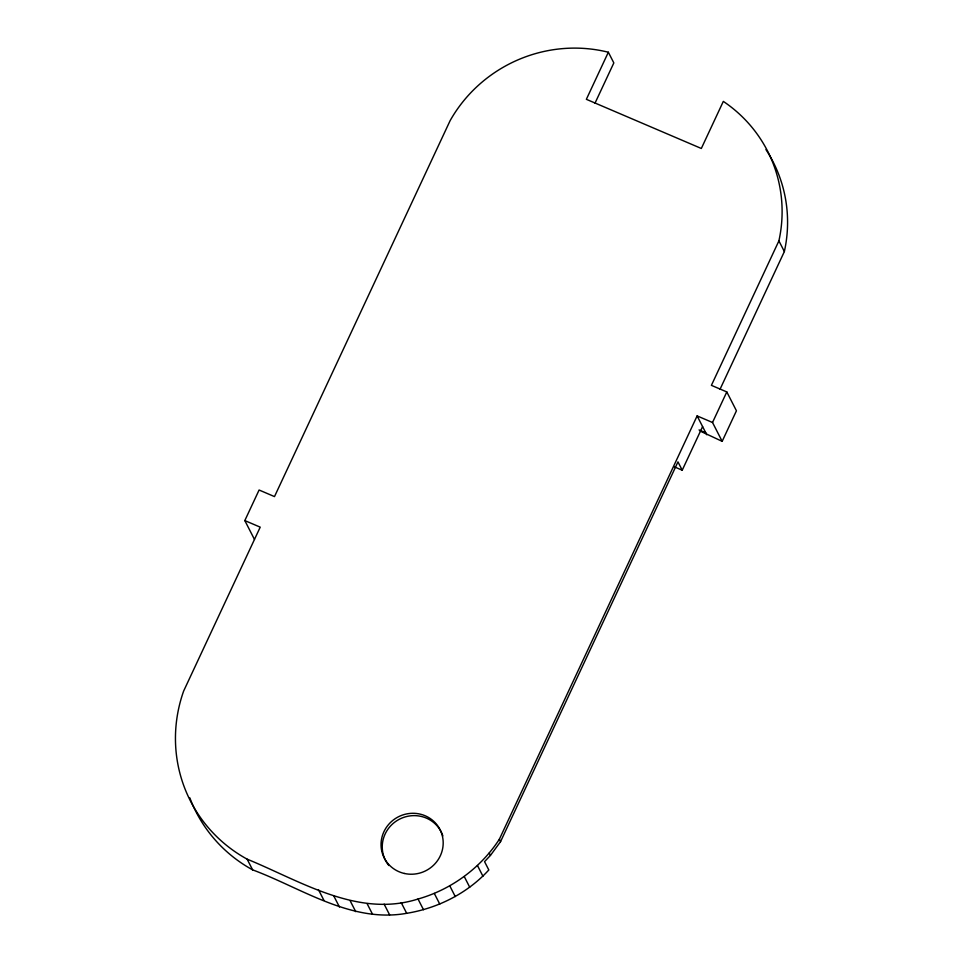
<?xml version="1.0" encoding="UTF-8"?>
<svg xmlns="http://www.w3.org/2000/svg" width="963" height="963" viewBox="0 0 963 963"><rect width="100%" height="100%" fill="white"/><g stroke="black" fill="none" stroke-linecap="round" stroke-linejoin="round"><path stroke-width="1.44" d="M254.461 539.424L244.819 520.574L259.095 490.011L274.491 496.595L450.13 120.628A139.394 134.76 -27.1 0 1 608.351 52.231L613.828 62.92L594.965 103.27M608.351 52.231L586.359 99.309L701.329 148.471L723.321 101.392A140.935 136.265 -27.1 0 1 778.898 240.87L784.364 251.56L720.059 389.221M244.819 520.574L260.215 527.158L183.644 691.049A146.135 141.284 -27.1 0 0 247.142 859.165C300.492 880.976 357.791 918.208 418.026 899.021C451.166 889.631 480.561 868.145 499.352 839.255L697.128 415.908L712.524 422.492L722.166 441.343L736.442 410.78L726.8 391.929L711.404 385.344L778.898 240.87M189.783 797.785A146.135 141.284 -27.1 0 0 252.607 869.854C301.985 888.247 351.182 923.264 406.687 913.309C437.768 908.253 467.488 893.303 488.819 869.974L484.558 861.656L490.444 855.409L500.567 841.626L677.964 461.879L682.225 470.197L702.593 426.597M712.524 422.492L726.8 391.929M699.042 429.931L705.771 432.808M700.233 431.111L722.166 441.343M674.305 466.814L682.225 470.197M697.128 415.908L706.77 434.758M499.352 839.255L500.567 841.626M489.228 853.037L490.444 855.409M477.467 865.532L482.932 876.222M464.25 876.535L469.715 887.224M449.793 885.876L455.258 896.565M434.301 893.411L439.766 904.101M418.026 899.021L423.491 909.71M401.222 902.632L406.687 913.309M384.153 904.161L389.618 914.85M367.072 903.607L372.549 914.296M350.255 900.983L355.732 911.66M333.968 896.3L339.433 906.99M318.452 889.668L323.917 900.345M247.142 859.165L252.607 869.854M388.847 865.52A31.285 30.25 -27.1 0 1 398.706 819.597A31.285 30.25 -27.1 0 1 442.86 835.872M765.958 149.59A140.935 136.265 -27.1 0 1 784.364 251.56M404.364 873.465A31.285 30.25 -27.1 0 0 442.053 834.789A31.285 30.25 -27.1 0 0 389.931 823.028A31.285 30.25 -27.1 0 0 404.364 873.465"/></g></svg>
